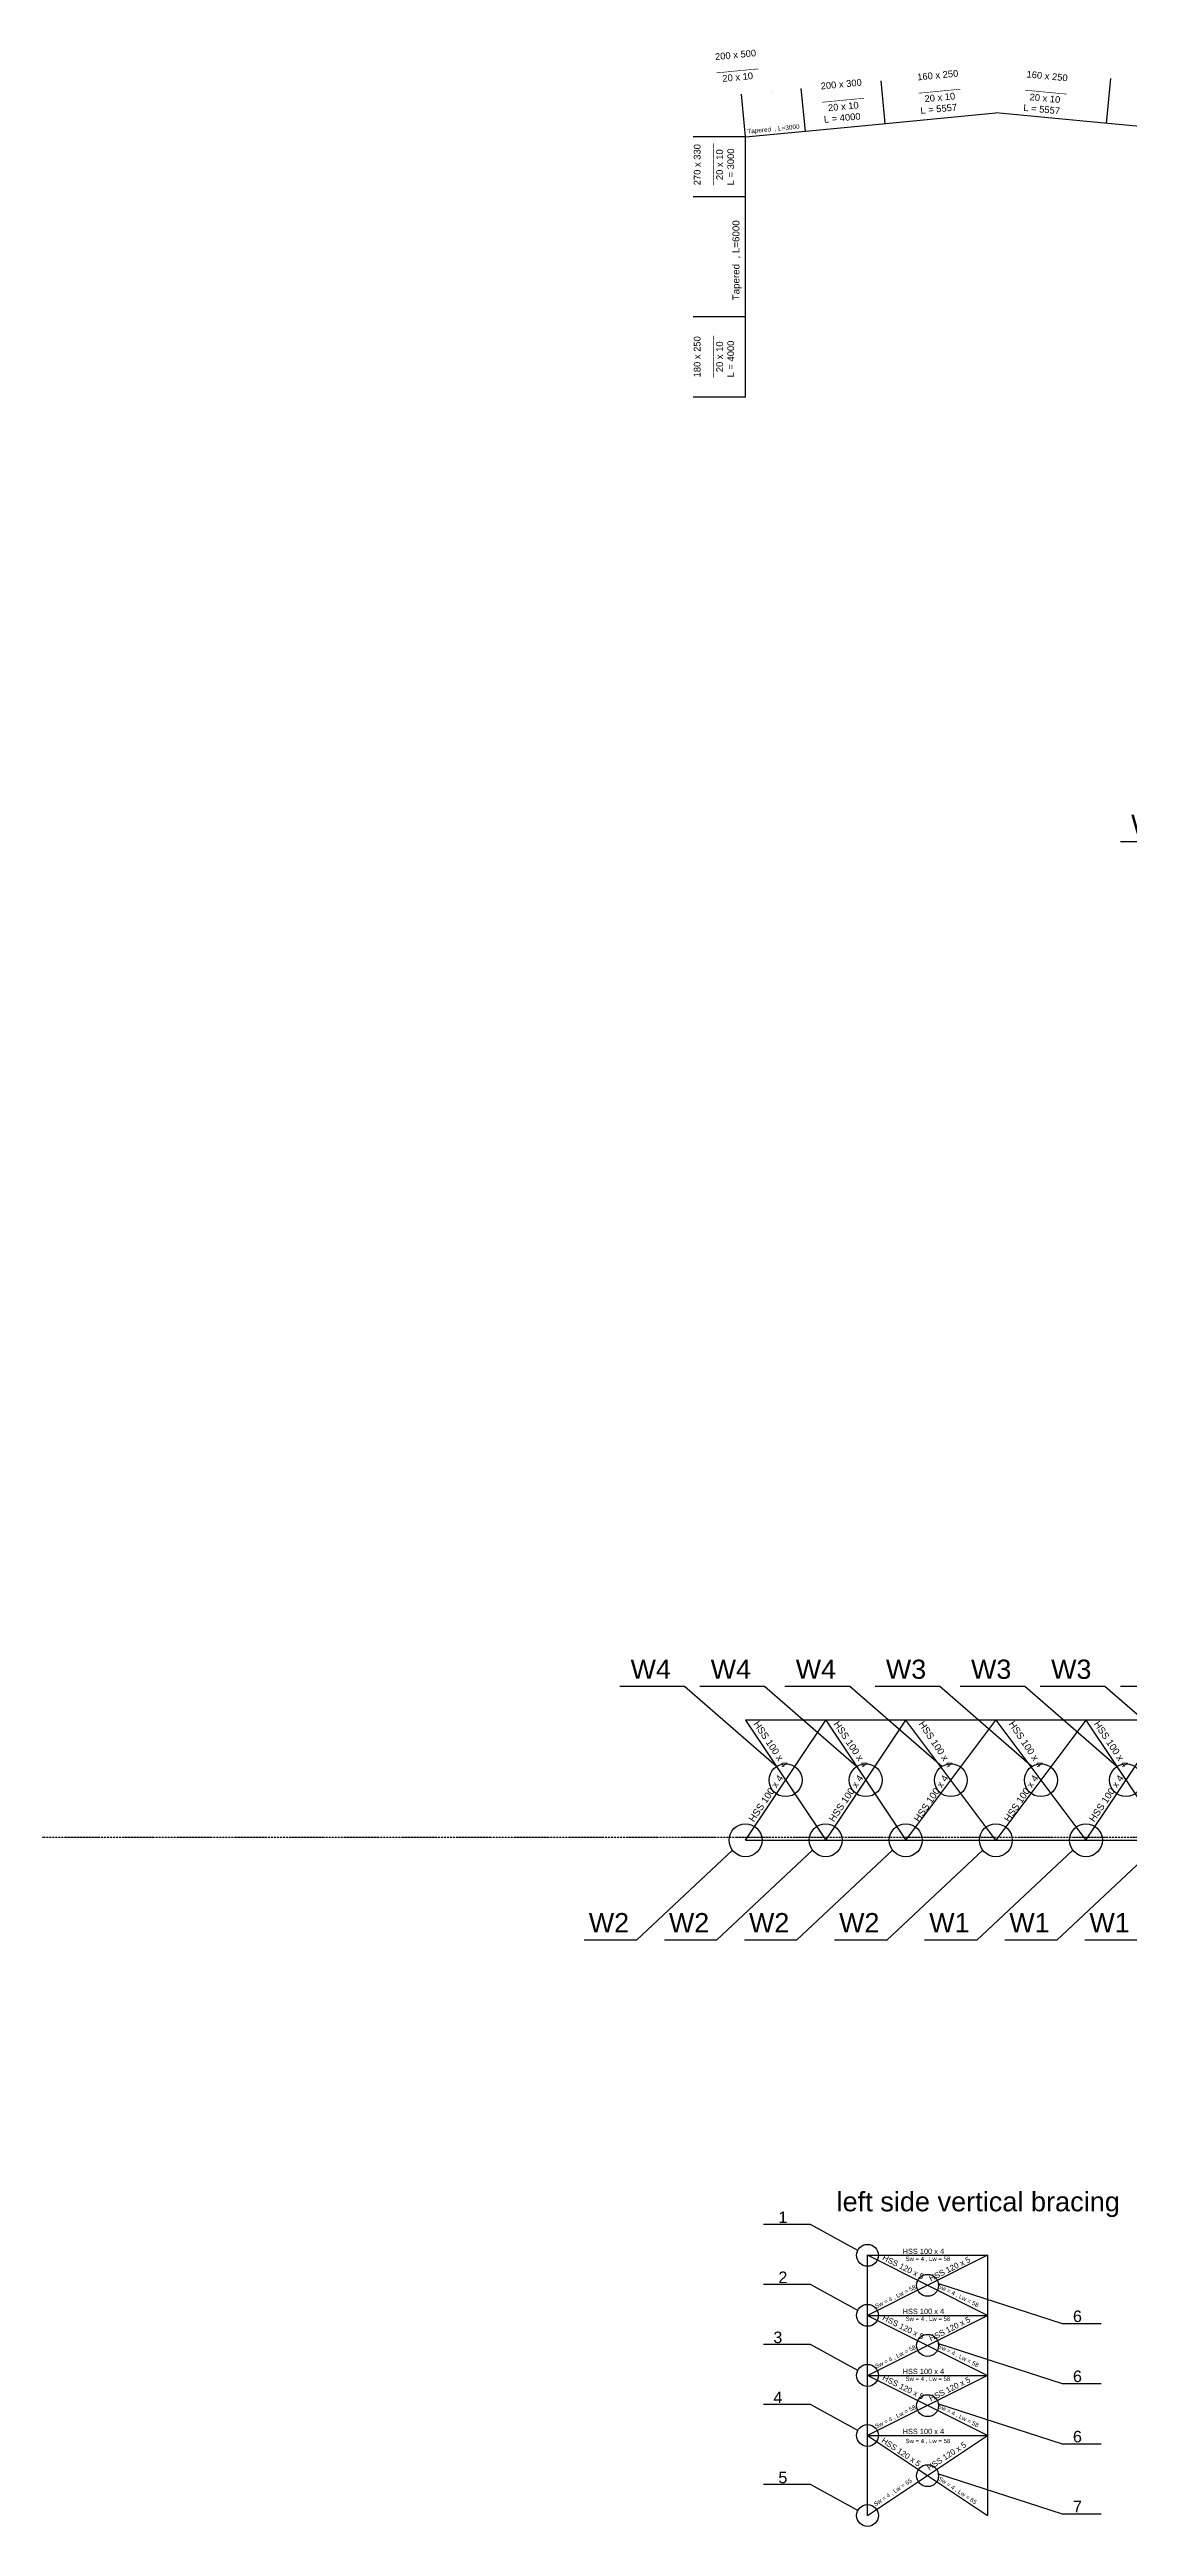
# Model space of a CAD drawing. Header units: inches. Extents: x -15 to 1885144, y -42615 to 866270.
# Drawn here: x 507418 to 561347, y 81456 to 205221 of the extents above; entities that cross this region are included whole.
import ezdxf

# ---------------------------------------------------------------- set-up
doc = ezdxf.new("R2010")
doc.units = ezdxf.units.IN
doc.header["$LTSCALE"] = 100
doc.header["$MEASUREMENT"] = 0
doc.linetypes.add('dash line', pattern=[30, 12, -18])
doc.linetypes.add('PHANTOM2', pattern=[1.25, 0.625, -0.125, 0.125, -0.125, 0.125, -0.125])
for name, color, linetype in [('dimensions', 10, 'PHANTOM2'), ('initial layout', 7, 'Continuous'), ('sections', 3, 'Continuous'), ('text', 3, 'Continuous')]:
    doc.layers.add(name, color=color, linetype=linetype)
doc.styles.get("Standard").update_dxf_attribs({"font": 'arial.ttf'})
doc.dimstyles.new('Dim_1', dxfattribs={"dimtxt": 300, "dimasz": 500, "dimexe": 0.0625, "dimexo": 0.0625, "dimgap": 100, "dimtad": 0, "dimtih": 1, "dimtoh": 1, "dimdec": 0, "dimzin": 0, "dimdsep": 46, "dimtxsty": 'Standard', "dimblk": 'OBLIQUE', "dimcen": 0.09, "dimclrd": 256, "dimclre": 256, "dimclrt": 256, "dimadec": 0, "dimazin": 0, "dimtm": 1e-09, "dimtfac": 1, "dimtdec": 0, "dimtofl": 0, "dimtmove": 0, "dimatfit": 3, "dimfxl": 1, "dimtfillclr": 256, "dimtolj": 1, "dimtzin": 0, "dimlwe": -1, "dimarcsym": 0})
doc.dimstyles.new('section', dxfattribs={"dimtxt": 1e-05, "dimasz": 15, "dimexe": 0.0625, "dimexo": 0.0625, "dimgap": 10, "dimtad": 0, "dimtoh": 1, "dimzin": 0, "dimdsep": 46, "dimtxsty": 'Standard', "dimblk": 'OBLIQUE', "dimcen": 0.09, "dimsd1": 1, "dimsd2": 1, "dimclrd": 256, "dimclre": 256, "dimclrt": 256, "dimadec": 0, "dimazin": 0, "dimtfac": 1, "dimtofl": 0, "dimtmove": 0, "dimatfit": 3, "dimfxl": 1, "dimtfillclr": 256, "dimtolj": 1, "dimtzin": 0, "dimlwe": -1, "dimarcsym": 0})

# ---------------------------------------------------------------- blocks, each defined once
blk = doc.blocks.new('*D50')
at = {"layer": 'Defpoints', "color": 0, "transparency": 16777216}
for p in [(539552, 191858), (542177, 191858), (542177, 187858)]:
    blk.add_point(p, dxfattribs=at)
at = {"layer": 'sections', "transparency": 16777216}
for p, q in [((542177, 191858), (539552, 191858)), ((542177, 187858), (539552, 187858))]:
    blk.add_line(p, q, dxfattribs=at)
at = {"layer": 'sections', "transparency": 16777216, "insert": (539552, 189858), "char_height": 0.00001, "attachment_point": 5, "rotation": 90}
blk.add_mtext('\\A1;4000.00', dxfattribs=at)
blk = doc.blocks.new('_Oblique')
at = {"color": 0, "linetype": 'ByBlock', "lineweight": -2}
blk.add_line((-0.5, -0.5), (0.5, 0.5), dxfattribs=at)
blk = doc.blocks.new('*D51')
at = {"layer": 'Defpoints', "color": 0, "transparency": 16777216}
for p in [(544959, 203270), (542177, 200858), (545163, 201144)]:
    blk.add_point(p, dxfattribs=at)
at = {"layer": 'sections', "transparency": 16777216}
for p, q in [((542177, 200858), (541973, 202983)), ((545163, 201145), (544959, 203270))]:
    blk.add_line(p, q, dxfattribs=at)
at = {"layer": 'sections', "transparency": 16777216, "insert": (543466, 203126), "char_height": 10, "attachment_point": 5, "rotation": 5.48359}
blk.add_mtext('\\A1;3000.00', dxfattribs=at)
blk = doc.blocks.new('*D52')
at = {"layer": 'Defpoints', "color": 0, "transparency": 16777216}
for p in [(542177, 200858), (539552, 197858), (542177, 197858)]:
    blk.add_point(p, dxfattribs=at)
at = {"layer": 'sections', "transparency": 16777216}
for p, q in [((542177, 200858), (539552, 200858)), ((542177, 197858), (539552, 197858))]:
    blk.add_line(p, q, dxfattribs=at)
at = {"layer": 'sections', "transparency": 16777216, "insert": (539552, 199358), "char_height": 10, "attachment_point": 5, "rotation": 90}
blk.add_mtext('\\A1;3000.00', dxfattribs=at)
blk = doc.blocks.new('*D53')
at = {"layer": 'Defpoints', "color": 0, "transparency": 16777216}
for p in [(548941, 203652), (545163, 201144), (549145, 201527)]:
    blk.add_point(p, dxfattribs=at)
at = {"layer": 'sections', "transparency": 16777216}
for p, q in [((545163, 201145), (544959, 203270)), ((549145, 201527), (548941, 203652))]:
    blk.add_line(p, q, dxfattribs=at)
at = {"layer": 'sections', "transparency": 16777216, "insert": (546950, 203461), "char_height": 10, "attachment_point": 5, "rotation": 5.48359}
blk.add_mtext('\\A1;4000.00', dxfattribs=at)
blk = doc.blocks.new('*D55')
at = {"layer": 'Defpoints', "color": 0, "transparency": 16777216}
for p in [(560424, 203766), (560209, 201527), (564191, 201144)]:
    blk.add_point(p, dxfattribs=at)
at = {"layer": 'sections', "transparency": 16777216}
for p, q in [((560209, 201527), (560424, 203766)), ((564191, 201145), (564406, 203384))]:
    blk.add_line(p, q, dxfattribs=at)
at = {"layer": 'sections', "transparency": 16777216, "insert": (562415, 203575), "char_height": 10, "attachment_point": 5, "rotation": 354.51641}
blk.add_mtext('\\A1;4000.00', dxfattribs=at)
blk = doc.blocks.new('*U750')
at = {"layer": 'text', "ltscale": 10}
blk.add_circle((0, 0), 821, dxfattribs=at)
blk = doc.blocks.new('*U751')
at = {"layer": 'text', "color": 0, "linetype": 'ByBlock', "lineweight": -2, "transparency": 16777216}
for p in [(0, 0), (4000, 0), (8000, 0), (12000, 0), (16000, 0), (20000, 0), (24000, 0), (28000, 0), (32000, 0), (36000, 0), (40000, 0), (44000, 0), (48000, 0), (52000, 0)]:
    blk.add_blockref('*U750', p, dxfattribs=at)
blk = doc.blocks.new('*U752')
at = {"layer": 'text', "ltscale": 10}
for p, q in [((-681, 1320), (-3914, 1320)), ((3914, -2673), (-681, 1320))]:
    blk.add_line(p, q, dxfattribs=at)
blk.add_text('W3', height=960.6, dxfattribs=at).set_placement((-3373, 1708))
blk = doc.blocks.new('*U753')
at = {"layer": 'text', "color": 0, "linetype": 'ByBlock', "lineweight": -2, "transparency": 16777216}
for p in [(0, 0), (4000, 0), (8000, 0), (12000, 0), (16000, 0), (20000, 0), (24000, 0), (28000, 0), (32000, 0), (36000, 0)]:
    blk.add_blockref('*U752', p, dxfattribs=at)
blk = doc.blocks.new('*D1445')
at = {"layer": 'Defpoints', "color": 0, "ltscale": 0.01, "transparency": 16777216}
for p in [(0, 115901), (1727174, 115901), (1725274, 113901)]:
    blk.add_point(p, dxfattribs=at)
at = {"layer": 'dimensions', "linetype": 'dash line', "ltscale": 0.01, "transparency": 16777216}
for p, q in [((0, 115901), (1727174, 115901)), ((1725274, 113901), (1727174, 113901))]:
    blk.add_line(p, q, dxfattribs=at)
at = {"layer": 'dimensions', "lineweight": -2, "ltscale": 0.01, "transparency": 16777216}
for p, q in [((1727174, 115901), (1727174, 115154)), ((1727174, 113901), (1727174, 114648))]:
    blk.add_line(p, q, dxfattribs=at)
at = {"layer": 'dimensions', "lineweight": -2, "ltscale": 0.01, "transparency": 16777216, "xscale": 500, "yscale": 500, "zscale": 500}
for p, rotation in [((1727174, 115901), 90), ((1727174, 113901), 270)]:
    blk.add_blockref('_Oblique', p, dxfattribs=dict(at, rotation=rotation))
at = {"layer": 'dimensions', "ltscale": 0.01, "transparency": 16777216, "insert": (1727174, 114901), "char_height": 300, "attachment_point": 5}
blk.add_mtext('\\A1;2000', dxfattribs=at)

msp = doc.modelspace()

# ---------------------------------------------------------------- linework, layer by layer
at = {"layer": 'initial layout'}
for p, q in [((548149.541, 201431.127), (554676.999, 202057.763)), ((559213.61, 201622.248), (554676.999, 202057.763)), ((542176.999, 200857.763), (545163.27, 201144.445)), ((542176.999, 194857.763), (542176.999, 200857.763)), ((545163.27, 201144.445), (548149.541, 201431.127)), ((564190.728, 201144.445), (559213.61, 201622.248)), ((542176.999, 191857.763), (542176.999, 194857.763)), ((542176.999, 187857.763), (542176.999, 191857.763)), ((567176.999, 121744.778), (542176.999, 121744.778)), ((542176.999, 121744.778), (546176.999, 115744.778)), ((542176.999, 115744.778), (546176.999, 121744.778)), ((546176.999, 121744.778), (550176.999, 115744.778)), ((546176.999, 115744.778), (550176.999, 121744.778)), ((550176.999, 115744.778), (554676.999, 121744.778)), ((554676.999, 115744.778), (550176.999, 121744.778)), ((554676.999, 121744.778), (559176.999, 115744.778)), ((559176.999, 121744.778), (554676.999, 115744.778)), ((559176.999, 121744.778), (563176.999, 115744.778)), ((559176.999, 115744.778), (563176.999, 121744.778)), ((542176.999, 115744.778), (567176.999, 115744.778)), ((548265.984, 82003.557), (548265.984, 95003.557)), ((548265.984, 95003.557), (554265.984, 95003.557)), ((554265.984, 92003.557), (548265.984, 95003.557)), ((554265.984, 95003.557), (548265.984, 92003.557)), ((554265.984, 95003.557), (554265.984, 82003.557)), ((548265.984, 92003.557), (554265.984, 92003.557)), ((548265.984, 89003.557), (554265.984, 92003.557)), ((548265.984, 92003.557), (554265.984, 89003.557)), ((548265.984, 89003.557), (554265.984, 89003.557)), ((554265.984, 86003.557), (548265.984, 89003.557)), ((554265.984, 89003.557), (548265.984, 86003.557)), ((548265.984, 86003.557), (554265.984, 86003.557)), ((548265.984, 82003.557), (554265.984, 86003.557)), ((548265.984, 86003.557), (554265.984, 82003.557))]:
    msp.add_line(p, q, dxfattribs=at)
at = {"layer": 'text', "ltscale": 10}
for p, q in [((539126.267, 123420.985), (535893.157, 123420.985)), ((543721.418, 119428.15), (539126.267, 123420.985)), ((543126.267, 123420.985), (539893.157, 123420.985)), ((547721.418, 119428.15), (543126.267, 123420.985)), ((547376.267, 123420.985), (544143.157, 123420.985)), ((551971.418, 119428.15), (547376.267, 123420.985)), ((551876.267, 123420.985), (548643.157, 123420.985)), ((556471.418, 119428.15), (551876.267, 123420.985)), ((556126.267, 123420.985), (552893.157, 123420.985)), ((560721.418, 119428.15), (556126.267, 123420.985)), ((560126.267, 123420.985), (556893.157, 123420.985)), ((564721.418, 119428.15), (560126.267, 123420.985)), ((564126.267, 123420.985), (560893.157, 123420.985)), ((541519.95, 115251.991), (536727.089, 110756.391)), ((545519.95, 115251.991), (540727.089, 110756.391)), ((549519.95, 115251.991), (544727.089, 110756.391)), ((554019.95, 115251.991), (549227.089, 110756.391)), ((558519.95, 115251.991), (553727.089, 110756.391)), ((562519.95, 115251.991), (557727.089, 110756.391)), ((536727.089, 110756.391), (534119.809, 110756.391)), ((540727.089, 110756.391), (538119.809, 110756.391)), ((544727.089, 110756.391), (542119.809, 110756.391)), ((549227.089, 110756.391), (546619.809, 110756.391)), ((553727.089, 110756.391), (551119.809, 110756.391)), ((557727.089, 110756.391), (555119.809, 110756.391)), ((561727.089, 110756.391), (559119.809, 110756.391)), ((545420.249, 96544.413), (543077.65, 96544.413)), ((547776.001, 95248.549), (545420.249, 96544.413)), ((545420.249, 93544.413), (543077.65, 93544.413)), ((547776.001, 92248.549), (545420.249, 93544.413)), ((551806.954, 93589.897), (557989.704, 91598.569)), ((557989.704, 91598.569), (559928.091, 91598.569)), ((545420.249, 90544.413), (543077.65, 90544.413)), ((547776.001, 89248.549), (545420.249, 90544.413)), ((551806.954, 90589.897), (557989.704, 88598.569)), ((557989.704, 88598.569), (559928.091, 88598.569)), ((545420.249, 87544.413), (543077.65, 87544.413)), ((547776.001, 86248.549), (545420.249, 87544.413)), ((551806.954, 87579.153), (557989.704, 85587.826)), ((557989.704, 85587.826), (559928.091, 85587.826)), ((545420.249, 83544.413), (543077.65, 83544.413)), ((547776.001, 82248.549), (545420.249, 83544.413)), ((551806.954, 84079.153), (557989.704, 82087.826)), ((557989.704, 82087.826), (559928.091, 82087.826))]:
    msp.add_line(p, q, dxfattribs=at)
for centre, radius in [((544176.999, 118744.778), 821.311), ((548176.999, 118744.778), 821.311), ((552426.999, 118744.778), 821.311), ((556926.999, 118744.778), 821.311), ((542176.999, 115744.778), 821.311), ((546176.999, 115744.778), 821.311), ((550176.999, 115744.778), 821.311), ((554676.999, 115744.778), 821.311), ((559176.999, 115744.778), 821.311), ((548265.984, 95003.557), 547.818), ((551265.984, 93503.557), 547.818), ((548265.984, 92003.557), 547.818), ((551265.984, 90503.557), 547.818), ((548265.984, 89003.557), 547.818), ((551265.984, 87492.813), 547.818), ((548265.984, 86003.557), 547.818), ((551265.984, 83992.813), 547.818), ((548265.984, 82003.557), 547.818)]:
    msp.add_circle(centre, radius, dxfattribs=at)

# ---------------------------------------------------------------- block references
at = {"layer": 'text'}
for name, p in [('*U753', (564807.287, 164319.229)), ('*U751', (561176.999, 118744.778))]:
    msp.add_blockref(name, p, dxfattribs=at)

# ---------------------------------------------------------------- texts
at = {"layer": 'sections'}
for s, height, rotation, p in [('Tapered  , L=3000', 228.35228, 5.48359044, (542275.231, 201018.967)), ('Tapered  , L=6000', 349.04202, 90, (541871.084, 192690.177)), ('HSS 100 x 4', 339.18552, 303.69006753, (542553.589, 121556.672)), ('HSS 100 x 4', 339.18552, 303.69006753, (546553.589, 121556.672)), ('HSS 100 x 4', 339.18552, 303.69006753, (550803.589, 121556.672)), ('HSS 100 x 4', 339.18552, 303.69006753, (555303.589, 121556.672)), ('HSS 100 x 4', 339.18552, 303.69006753, (559553.589, 121556.672)), ('HSS 100 x 4', 342.05809, 56.30993248, (542589.547, 116624.826)), ('HSS 100 x 4', 342.05809, 56.30993248, (546589.547, 116624.826)), ('HSS 100 x 4', 342.05809, 56.30993248, (550839.547, 116624.826)), ('HSS 100 x 4', 342.05809, 56.30993248, (555339.547, 116624.826)), ('HSS 100 x 4', 342.05809, 56.30993248, (559589.547, 116624.826)), ('HSS 100 x 4', 264.1553, 0, (550020.251, 95070.89)), ('HSS 120 x 5', 286.23342, 333.43494883, (548982.686, 94792.271)), ('Sw = 4 , Lw = 58', 214.28617, 0, (550166.84, 94725.087)), ('HSS 120 x 5', 286.23342, 26.56505118, (551429.822, 93695.332)), ('Sw = 4 , Lw = 58', 214.28617, 26.56505118, (548707.466, 92342.987)), ('Sw = 4 , Lw = 58', 214.28617, 333.43494883, (551755.58, 93395.83)), ('HSS 120 x 5', 286.23342, 333.43494883, (548982.686, 91792.271)), ('HSS 100 x 4', 264.1553, 0, (550020.251, 92070.89)), ('Sw = 4 , Lw = 58', 214.28617, 0, (550166.84, 91725.087)), ('HSS 120 x 5', 286.23342, 26.56505118, (551429.822, 90695.332)), ('Sw = 4 , Lw = 58', 214.28617, 26.56505118, (548707.466, 89342.987)), ('Sw = 4 , Lw = 58', 214.28617, 333.43494883, (551755.58, 90395.83)), ('HSS 100 x 4', 264.1553, 0, (550020.251, 89070.89)), ('HSS 120 x 5', 286.23342, 333.43494883, (548982.686, 88792.271)), ('Sw = 4 , Lw = 58', 214.28617, 0, (550166.84, 88725.087)), ('HSS 120 x 5', 286.23342, 26.56505118, (551429.822, 87695.332)), ('Sw = 4 , Lw = 58', 214.28617, 26.56505118, (548707.466, 86342.987)), ('Sw = 4 , Lw = 58', 214.28617, 333.43494883, (551755.58, 87395.83)), ('HSS 120 x 5', 286.23342, 326.00233198, (548936.012, 85685.042)), ('HSS 100 x 4', 264.1553, 0, (550020.251, 86070.89)), ('Sw = 4 , Lw = 58', 214.28617, 0, (550166.84, 85618.771)), ('HSS 120 x 5', 286.23342, 33.38246703, (551356.812, 84235.904)), ('Sw = 4 , Lw = 65', 214.28617, 33.69006753, (548659.843, 82453.742)), ('Sw = 4 , Lw = 65', 214.28617, 326.30993248, (551777.752, 83785.382))]:
    msp.add_text(s, height=height, rotation=rotation, dxfattribs=at).set_placement(p)
at = {"layer": 'sections', "char_height": 335.3927, "attachment_point": 1}
for s, insert, rotation in [('200 x 500\\P________\\P  20 x 10', (540635.166, 205025.931), 5.48359044), ('200 x 300\\P________\\P  20 x 10\\PL = 4000', (545911.754, 203558.938), 5.48359044), ('160 x 250\\P________\\P  20 x 10\\PL = 5557', (550731.057, 204010.413), 5.48359044), ('160 x 250\\P________\\P  20 x 10\\PL = 5557', (556227.92, 204162.907), 354.51640956), ('270 x 330\\P________\\P  20 x 10\\PL = 3000', (539591.084, 198437.329), 90), ('180 x 250\\P________\\P  20 x 10\\PL = 4000', (539591.084, 188839.351), 90)]:
    msp.add_mtext_dynamic_manual_height_columns(s, width=2043.53838, gutter_width=1676.963, heights=[0], dxfattribs=dict(at, insert=insert, rotation=rotation))
at = {"layer": 'text', "ltscale": 10}
for s, height, p in [('W4', 960.5762, (536434.777, 123809.502)), ('W4', 960.5762, (540434.777, 123809.502)), ('W4', 960.5762, (544684.777, 123809.502)), ('W3', 960.5762, (549184.777, 123809.502)), ('W3', 960.5762, (553434.777, 123809.502)), ('W3', 960.5762, (557434.777, 123809.502)), ('W2', 960.5762, (534348.514, 111144.909)), ('W2', 960.5762, (538348.514, 111144.909)), ('W2', 960.5762, (542348.514, 111144.909)), ('W2', 960.5762, (546848.514, 111144.909)), ('W1', 960.5762, (551348.514, 111144.909)), ('W1', 960.5762, (555348.514, 111144.909)), ('W1', 960.5762, (559348.514, 111144.909)), ('1', 576.64, (543816.471, 96616.44)), ('2', 576.64, (543816.471, 93616.44)), ('6', 576.64, (558526.419, 91670.596)), ('3', 576.64, (543563.449, 90616.44)), ('6', 576.64, (558526.419, 88670.596)), ('4', 576.64, (543563.449, 87616.44)), ('6', 576.64, (558526.419, 85659.852)), ('5', 576.64, (543816.471, 83616.44)), ('7', 576.64, (558526.419, 82159.852))]:
    msp.add_text(s, height=height, dxfattribs=at).set_placement(p)
at = {"layer": 'text'}
msp.add_text('left side vertical bracing', height=969.34095, dxfattribs=at).set_placement((546721.692, 97203.197))

# ---------------------------------------------------------------- dimensions: what is measured, and where the dimension line sits
at = {"layer": 'dimensions', "ltscale": 0.01}
dim = msp.add_linear_dim(base=(1727174.061, 115901.287), p1=(1725274.378, 113901.287), p2=(0, 115901.287), angle=90, text='2000', dimstyle='Dim_1', override={"dimtmove": 1}, dxfattribs=at)
dim.commit()
dim.dimension.update_dxf_attribs({"geometry": '*D1445', "text_midpoint": (1727174.061, 114901.287)})
at = {"layer": 'sections'}
for p1, p2, distance, picture, middle in [((542176.999, 200857.763), (545163.27, 201144.445), 2134.94, '*D51', (543466.118, 203126.273)), ((545163.27, 201144.445), (549144.964, 201526.687), 2135.002, '*D53', (546950.095, 203460.798)), ((564190.728, 201144.445), (560209.034, 201526.687), -2249.63, '*D55', (562414.857, 203574.901))]:
    dim = msp.add_aligned_dim(p1=p1, p2=p2, distance=distance, dimstyle='section', override={"dimtxt": 10}, dxfattribs=at)
    dim.commit()
    dim.dimension.update_dxf_attribs({"geometry": picture, "text_midpoint": middle})
dim = msp.add_linear_dim(base=(539551.954, 197857.763), p1=(542176.999, 200857.763), p2=(542176.999, 197857.763), angle=90, dimstyle='section', override={"dimtxt": 10}, dxfattribs=at)
dim.commit()
dim.dimension.update_dxf_attribs({"geometry": '*D52', "text_midpoint": (539551.954, 199357.763)})
dim = msp.add_linear_dim(base=(539552.016, 191857.763), p1=(542176.999, 187857.763), p2=(542176.999, 191857.763), angle=90, dimstyle='section', dxfattribs=at)
dim.commit()
dim.dimension.update_dxf_attribs({"geometry": '*D50', "text_midpoint": (539552.016, 189857.763)})

doc.saveas('drawing.dxf')
